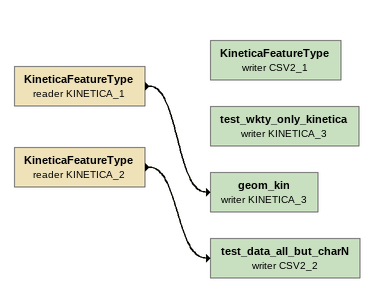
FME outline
KineticaFeatureType (reader KINETICA_1)
    -> geom_kin (writer KINETICA_3)
geom_kin (writer KINETICA_3)
KineticaFeatureType (reader KINETICA_2)
    -> test_data_all_but_charN (writer CSV2_2)
test_data_all_but_charN (writer CSV2_2)
KineticaFeatureType (writer CSV2_1)
test_wkty_only_kinetica (writer KINETICA_3)
